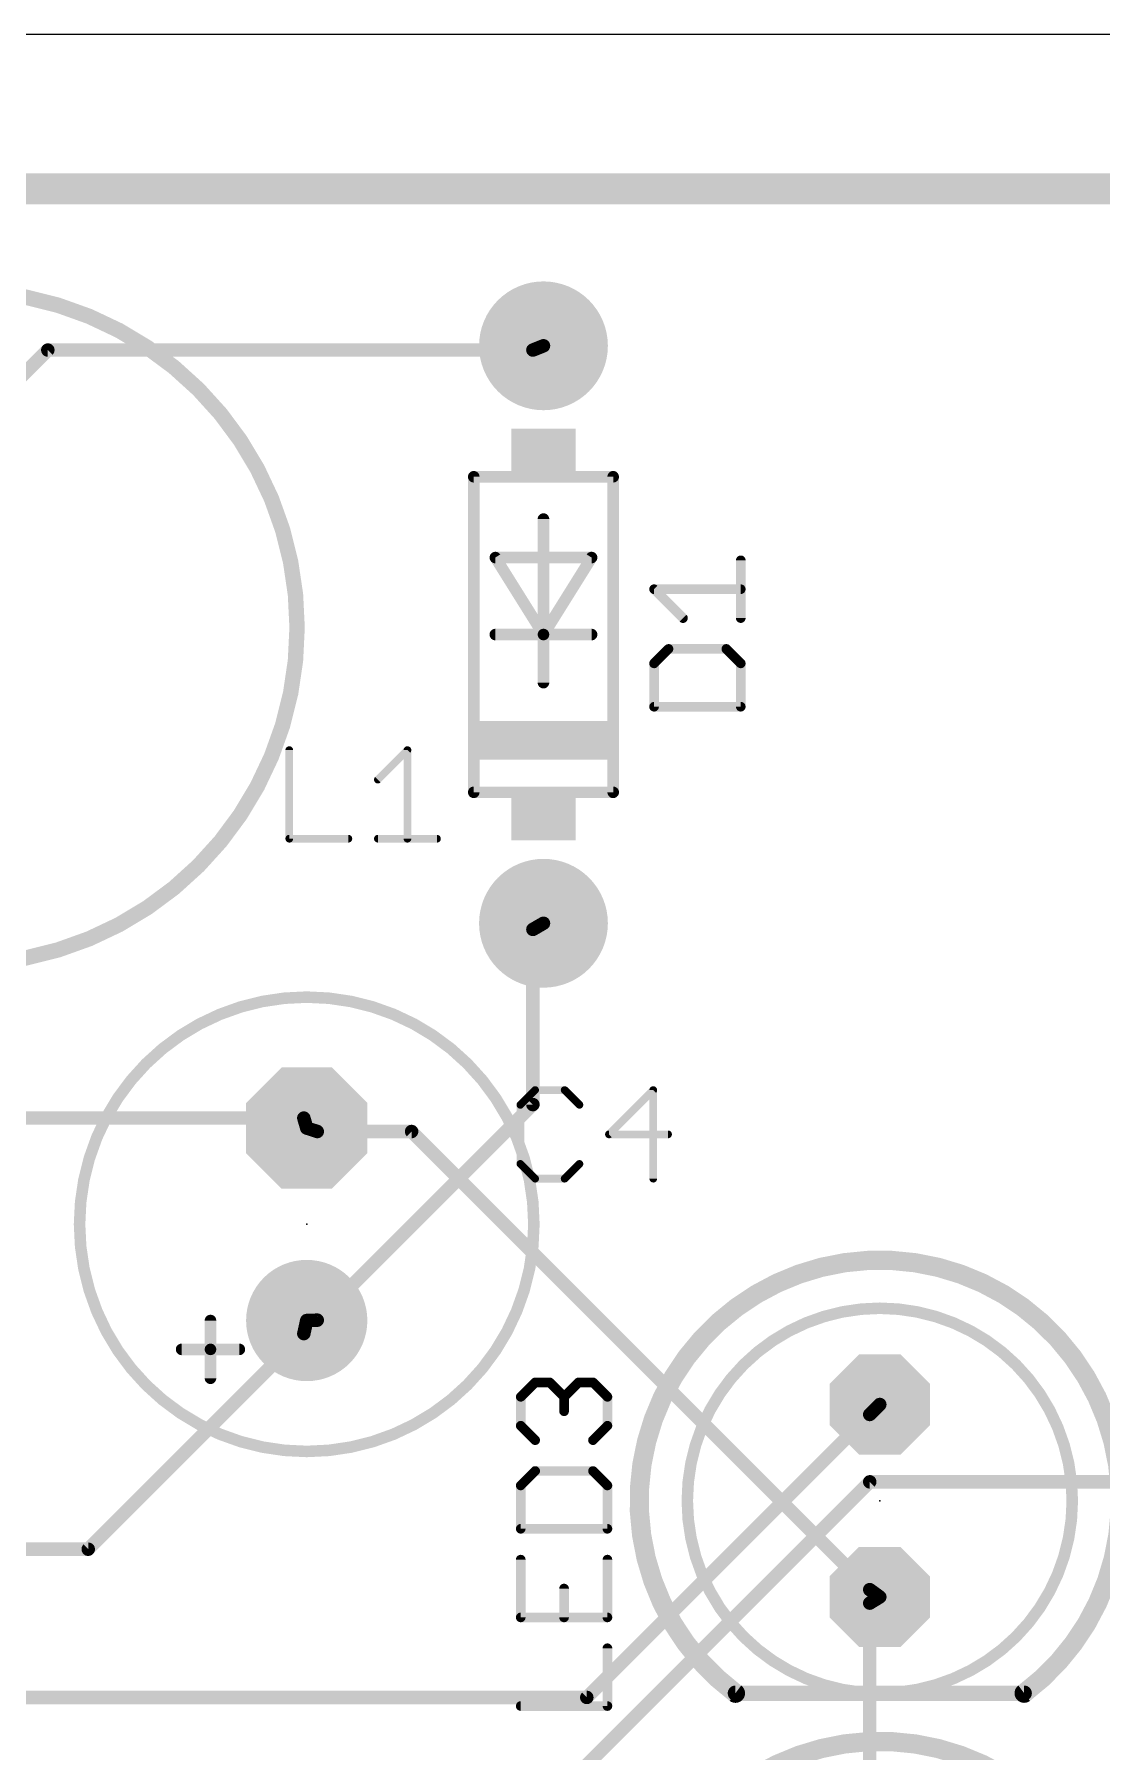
# Model space of a CAD drawing. Extents: x 0 to 100, y 0 to 50.
# Drawn here: x 69.52 to 83.6, y 27.38 to 50.04 of the extents above; entities that cross this region are included whole.
import ezdxf

# ---------------------------------------------------------------- set-up
doc = ezdxf.new("R2010")
doc.units = 0
for name, color, linetype in [('1', 14, 'CONTINUOUS'), ('16', 174, 'CONTINUOUS'), ('17', 94, 'CONTINUOUS'), ('20', 178, 'CONTINUOUS'), ('21', 251, 'CONTINUOUS'), ('23', 178, 'CONTINUOUS'), ('25', 251, 'CONTINUOUS')]:
    doc.layers.add(name, color=color, linetype=linetype)

# ---------------------------------------------------------------- blocks, each defined once
blk = doc.blocks.new('ROUNDP')
at = {"const_width": 0.5}
blk.add_lwpolyline([(0, -0.25, 1), (0, 0.25, 1), (0, -0.25)], format="xyb", dxfattribs=at)
blk = doc.blocks.new('OCTAGONP')
at = {"const_width": 0.5}
blk.add_lwpolyline([(-0.25, -0.1036), (-0.25, 0.1036), (-0.1036, 0.25), (0.1036, 0.25), (0.25, 0.1036), (0.25, -0.1036), (0.1036, -0.25), (-0.1036, -0.25), (-0.25, -0.1036), (-0.25, 0.1036)], dxfattribs=at)
blk = doc.blocks.new('RECT')
blk.add_solid([(-0.5, -0.5), (0.5, -0.5), (-0.5, 0.5), (0.5, 0.5)])

msp = doc.modelspace()

# ---------------------------------------------------------------- linework, layer by layer
at = {"layer": '1', "const_width": 0.1778}
for points in [[(76.0984, 45.8724), (76.238, 45.928)], [(68.6308, 44.8056), (69.6976, 45.8724)], [(69.6976, 45.8724), (76.0984, 45.8724)], [(76.0984, 38.227), (76.238, 38.308)], [(76.0984, 35.9156), (76.0984, 38.227)], [(73.0758, 35.7378), (66.1416, 35.7378)], [(73.0758, 35.7378), (73.114, 35.606)], [(73.2536, 33.0708), (76.0984, 35.9156)], [(73.0758, 32.893), (73.114, 33.066)], [(73.2536, 33.0708), (73.114, 33.066)], [(73.0758, 32.893), (70.231, 30.0482)], [(80.5434, 31.8262), (80.676, 31.958)], [(80.5434, 31.8262), (76.8096, 28.0924)], [(80.5434, 30.9372), (71.12, 21.5138)], [(96.1898, 30.9372), (80.5434, 30.9372)], [(70.231, 30.0482), (63.6524, 30.0482)], [(80.5434, 29.337), (80.676, 29.418)], [(80.5434, 27.2034), (80.5434, 29.337)], [(76.8096, 28.0924), (64.897, 28.0924)]]:
    msp.add_lwpolyline(points, dxfattribs=at)
at = {"layer": '1', "const_width": 0.0889}
for points in [[(76.2544, 45.8867, 1), (76.2216, 45.9693)], [(69.6976, 45.9168, 1), (69.6976, 45.828)], [(69.729, 45.841, 1), (69.6662, 45.9038)], [(76.082, 45.9137, 1), (76.1148, 45.8311)], [(76.0984, 45.828, 1), (76.0984, 45.9168)], [(76.0761, 38.2654, 1), (76.1207, 38.1886)], [(76.1428, 38.227, 1), (76.054, 38.227)], [(76.2603, 38.2696, 1), (76.2157, 38.3464)], [(73.1185, 35.7502, 1), (73.0331, 35.7254)], [(73.0758, 35.6934, 1), (73.0758, 35.7822)], [(76.054, 35.9156, 1), (76.1428, 35.9156)], [(76.1298, 35.8842, 1), (76.067, 35.947)], [(73.0713, 35.5936, 1), (73.1567, 35.6184)], [(73.1125, 33.1104, 1), (73.1155, 33.0216)], [(73.1574, 33.0564, 1), (73.0706, 33.0756)], [(73.2222, 33.1022, 1), (73.285, 33.0394)], [(73.2551, 33.0264, 1), (73.2521, 33.1152)], [(73.0324, 32.9026, 1), (73.1192, 32.8834)], [(73.1072, 32.8616, 1), (73.0444, 32.9244)], [(80.7073, 31.9265, 1), (80.6447, 31.9895)], [(80.5121, 31.8577, 1), (80.5747, 31.7947)], [(80.5748, 31.7948, 1), (80.512, 31.8576)], [(80.5434, 30.9817, 1), (80.5434, 30.8927)], [(80.5748, 30.9058, 1), (80.512, 30.9686)], [(70.1996, 30.0796, 1), (70.2624, 30.0168)], [(70.231, 30.0038, 1), (70.231, 30.0927)], [(80.6992, 29.3801, 1), (80.6528, 29.4559)], [(80.5879, 29.337, 1), (80.499, 29.337)], [(80.5202, 29.3749, 1), (80.5666, 29.2991)], [(76.7782, 28.1238, 1), (76.841, 28.061)], [(76.8096, 28.048, 1), (76.8096, 28.1369)]]:
    msp.add_lwpolyline(points, format="xyb", dxfattribs=at)
at = {"layer": '16'}
for points, const_width in [([(2, 48), (98, 48)], 0.4064), ([(73.2536, 35.56), (73.114, 35.606)], 0.1778), ([(74.4982, 35.56), (73.2536, 35.56)], 0.1778), ([(80.5434, 29.5148), (74.4982, 35.56)], 0.1778), ([(80.5434, 29.5148), (80.676, 29.418)], 0.1778)]:
    msp.add_lwpolyline(points, dxfattribs=dict(at, const_width=const_width))
at = {"layer": '16', "const_width": 0.0889}
for points in [[(73.1279, 35.6482, 1), (73.1001, 35.5638)], [(73.2536, 35.6044, 1), (73.2536, 35.5156)], [(73.2397, 35.5178, 1), (73.2675, 35.6022)], [(74.5296, 35.5914, 1), (74.4668, 35.5286)], [(74.4982, 35.5156, 1), (74.4982, 35.6044)], [(80.5696, 29.5507, 1), (80.5172, 29.4789)], [(80.512, 29.4834, 1), (80.5748, 29.5462)], [(80.6498, 29.3821, 1), (80.7022, 29.4539)]]:
    msp.add_lwpolyline(points, format="xyb", dxfattribs=at)
at = {"layer": '20'}
msp.add_line((100.046, 50.038), (0.046, 50.038), dxfattribs=at)
at = {"layer": '21'}
for points, const_width in [([(68.542, 37.765, 1), (68.542, 46.655, 1), (68.542, 37.765)], 0.2032), ([(75.318, 44.2381, 1), (75.318, 44.1619)], 0.0762), ([(75.3561, 44.2, 1), (75.2799, 44.2)], 0.0762), ([(77.1961, 44.2, 1), (77.1199, 44.2)], 0.0762), ([(77.158, 44.1619, 1), (77.158, 44.2381)], 0.0762), ([(76.2761, 43.642, 1), (76.1999, 43.642)], 0.0762), ([(75.603, 43.1721, 1), (75.603, 43.0959)], 0.0762), ([(75.6353, 43.1542, 1), (75.5707, 43.1138)], 0.0762), ([(76.9053, 43.1138, 1), (76.8407, 43.1542)], 0.0762), ([(76.873, 43.0959, 1), (76.873, 43.1721)], 0.0762), ([(75.603, 42.1561, 1), (75.603, 42.0799)], 0.0762), ([(76.2761, 42.118, 1), (76.1999, 42.118)], 0.0762), ([(76.238, 42.1561, 1), (76.238, 42.0799)], 0.0762), ([(76.2057, 42.1382, 1), (76.2703, 42.0978)], 0.0762), ([(76.1999, 42.118, 1), (76.2761, 42.118)], 0.0762), ([(76.2057, 42.0978, 1), (76.2703, 42.1382)], 0.0762), ([(76.238, 42.0799, 1), (76.238, 42.1561)], 0.0762), ([(76.873, 42.0799, 1), (76.873, 42.1561)], 0.0762), ([(76.1999, 41.483, 1), (76.2761, 41.483)], 0.0762), ([(75.318, 40.0741, 1), (75.318, 39.9979)], 0.0762), ([(77.158, 39.9979, 1), (77.158, 40.0741)], 0.0762), ([(75.2799, 40.036, 1), (75.3561, 40.036)], 0.0762), ([(77.1199, 40.036, 1), (77.1961, 40.036)], 0.0762), ([(73.114, 31.3384, 1), (73.114, 37.3336, 1), (73.114, 31.3384)], 0.1524), ([(82.581, 28.148, 3), (78.771, 28.148)], 0.254), ([(71.8821, 33.066, 1), (71.8059, 33.066)], 0.0762), ([(80.676, 28.148, 1), (80.676, 33.228, 1), (80.676, 28.148)], 0.1524), ([(71.463, 32.7231, 1), (71.463, 32.6469)], 0.0762), ([(71.8821, 32.685, 1), (71.8059, 32.685)], 0.0762), ([(71.844, 32.7231, 1), (71.844, 32.6469)], 0.0762), ([(71.8059, 32.685, 1), (71.8821, 32.685)], 0.0762), ([(71.844, 32.6469, 1), (71.844, 32.7231)], 0.0762), ([(72.225, 32.6469, 1), (72.225, 32.7231)], 0.0762), ([(71.8059, 32.304, 1), (71.8821, 32.304)], 0.0762), ([(78.7329, 28.0972, 1), (78.8091, 28.1988)], 0.127), ([(78.771, 28.1988, 1), (78.771, 28.0972)], 0.1016), ([(82.5429, 28.1988, 1), (82.6191, 28.0972)], 0.127), ([(82.581, 28.0972, 1), (82.581, 28.1988)], 0.1016), ([(82.581, 21.798, 3), (78.771, 21.798)], 0.254)]:
    msp.add_lwpolyline(points, format="xyb", dxfattribs=dict(at, const_width=const_width))
for points, const_width in [([(77.158, 44.2), (75.318, 44.2)], 0.1524), ([(75.318, 40.036), (75.318, 44.2)], 0.1524), ([(77.158, 44.2), (77.158, 40.036)], 0.1524), ([(76.238, 42.118), (76.238, 43.642)], 0.1524), ([(75.603, 43.134), (76.873, 43.134)], 0.1524), ([(76.238, 42.118), (75.603, 43.134)], 0.1524), ([(76.873, 43.134), (76.238, 42.118)], 0.1524), ([(75.603, 42.118), (76.238, 42.118)], 0.1524), ([(76.238, 41.483), (76.238, 42.118)], 0.1524), ([(76.238, 42.118), (76.873, 42.118)], 0.1524), ([(75.318, 40.036), (77.158, 40.036)], 0.1524), ([(71.844, 32.685), (71.844, 33.066)], 0.1524), ([(71.844, 32.685), (71.463, 32.685)], 0.1524), ([(71.844, 32.304), (71.844, 32.685)], 0.1524), ([(72.225, 32.685), (71.844, 32.685)], 0.1524), ([(78.771, 28.148), (82.581, 28.148)], 0.2032)]:
    msp.add_lwpolyline(points, dxfattribs=dict(at, const_width=const_width))
at = {"layer": '23'}
for p in [(76.238, 42.118), (73.114, 34.336), (80.676, 30.688)]:
    msp.add_point(p, dxfattribs=at)
at = {"layer": '25'}
for points, const_width in [([(78.8415, 42.3349), (78.8415, 43.0975)], 0.127), ([(78.0789, 42.3349), (77.6975, 42.7162)], 0.127), ([(77.6975, 42.7162), (78.8415, 42.7162)], 0.127), ([(77.8882, 41.9282), (77.6975, 41.7375)], 0.127), ([(78.6508, 41.9282), (77.8882, 41.9282)], 0.127), ([(78.8415, 41.7375), (78.6508, 41.9282)], 0.127), ([(77.6975, 41.7375), (77.6975, 41.1655)], 0.127), ([(78.8415, 41.1655), (78.8415, 41.7375)], 0.127), ([(77.6975, 41.1655), (78.8415, 41.1655)], 0.127), ([(72.8838, 40.5932), (72.8838, 39.4238)], 0.1016), ([(74.0532, 40.2034), (74.443, 40.5932)], 0.1016), ([(74.443, 40.5932), (74.443, 39.4238)], 0.1016), ([(72.8838, 39.4238), (73.6634, 39.4238)], 0.1016), ([(74.0532, 39.4238), (74.8328, 39.4238)], 0.1016), ([(76.1279, 36.1072), (75.933, 35.9123)], 0.1016), ([(76.5177, 36.1072), (76.1279, 36.1072)], 0.1016), ([(76.7126, 35.9123), (76.5177, 36.1072)], 0.1016), ([(77.6871, 36.1072), (77.1024, 35.5225)], 0.1016), ([(77.6871, 34.9378), (77.6871, 36.1072)], 0.1016), ([(75.933, 35.9123), (75.933, 35.1327)], 0.1016), ([(77.1024, 35.5225), (77.882, 35.5225)], 0.1016), ([(75.933, 35.1327), (76.1279, 34.9378)], 0.1016), ([(76.5177, 34.9378), (76.7126, 35.1327)], 0.1016), ([(76.1279, 34.9378), (76.5177, 34.9378)], 0.1016), ([(75.9379, 32.0591), (76.1286, 32.2497)], 0.127), ([(76.1286, 32.2497), (76.3192, 32.2497)], 0.127), ([(76.3192, 32.2497), (76.5099, 32.0591)], 0.127), ([(76.5099, 32.0591), (76.7006, 32.2497)], 0.127), ([(76.7006, 32.2497), (76.8912, 32.2497)], 0.127), ([(76.8912, 32.2497), (77.0819, 32.0591)], 0.127), ([(75.9379, 31.6778), (75.9379, 32.0591)], 0.127), ([(76.5099, 32.0591), (76.5099, 31.8684)], 0.127), ([(77.0819, 32.0591), (77.0819, 31.6778)], 0.127), ([(76.1286, 31.4871), (75.9379, 31.6778)], 0.127), ([(77.0819, 31.6778), (76.8912, 31.4871)], 0.127), ([(76.1286, 31.0803), (75.9379, 30.8897)], 0.127), ([(76.8912, 31.0803), (76.1286, 31.0803)], 0.127), ([(77.0819, 30.8897), (76.8912, 31.0803)], 0.127), ([(75.9379, 30.8897), (75.9379, 30.3177)], 0.127), ([(77.0819, 30.3177), (77.0819, 30.8897)], 0.127), ([(75.9379, 30.3177), (77.0819, 30.3177)], 0.127), ([(75.9379, 29.9109), (75.9379, 29.1483)], 0.127), ([(77.0819, 29.1483), (77.0819, 29.9109)], 0.127), ([(76.5099, 29.1483), (76.5099, 29.5296)], 0.127), ([(75.9379, 29.1483), (77.0819, 29.1483)], 0.127), ([(77.0819, 27.9789), (77.0819, 28.7416)], 0.127), ([(75.9379, 27.9789), (77.0819, 27.9789)], 0.127)]:
    msp.add_lwpolyline(points, dxfattribs=dict(at, const_width=const_width))
for points, const_width in [([(78.8733, 43.0975, 1), (78.8098, 43.0975)], 0.0635), ([(77.6975, 42.748, 1), (77.6975, 42.6845)], 0.0635), ([(77.72, 42.7387, 1), (77.6751, 42.6938)], 0.0635), ([(78.8415, 42.6845, 1), (78.8415, 42.748)], 0.0635), ([(78.0564, 42.3124, 1), (78.1013, 42.3573)], 0.0635), ([(78.8098, 42.3349, 1), (78.8733, 42.3349)], 0.0635), ([(77.8882, 41.9599, 1), (77.8882, 41.8964)], 0.0635), ([(77.9106, 41.9057, 1), (77.8657, 41.9506)], 0.0635), ([(78.6733, 41.9506, 1), (78.6284, 41.9057)], 0.0635), ([(78.6508, 41.8964, 1), (78.6508, 41.9599)], 0.0635), ([(77.7293, 41.7375, 1), (77.6658, 41.7375)], 0.0635), ([(77.6751, 41.7599, 1), (77.72, 41.715)], 0.0635), ([(78.8733, 41.7375, 1), (78.8098, 41.7375)], 0.0635), ([(78.819, 41.715, 1), (78.864, 41.7599)], 0.0635), ([(77.6975, 41.1973, 1), (77.6975, 41.1337)], 0.0635), ([(77.6658, 41.1655, 1), (77.7293, 41.1655)], 0.0635), ([(78.8098, 41.1655, 1), (78.8733, 41.1655)], 0.0635), ([(78.8415, 41.1337, 1), (78.8415, 41.1973)], 0.0635), ([(72.9092, 40.5932, 1), (72.8584, 40.5932)], 0.0508), ([(74.4684, 40.5932, 1), (74.4176, 40.5932)], 0.0508), ([(74.461, 40.5752, 1), (74.425, 40.6112)], 0.0508), ([(74.0352, 40.2214, 1), (74.0712, 40.1854)], 0.0508), ([(72.8838, 39.4492, 1), (72.8838, 39.3984)], 0.0508), ([(72.8584, 39.4238, 1), (72.9092, 39.4238)], 0.0508), ([(73.6634, 39.3984, 1), (73.6634, 39.4492)], 0.0508), ([(74.0532, 39.4492, 1), (74.0532, 39.3984)], 0.0508), ([(74.4176, 39.4238, 1), (74.4684, 39.4238)], 0.0508), ([(74.8328, 39.3984, 1), (74.8328, 39.4492)], 0.0508), ([(76.1279, 36.1326, 1), (76.1279, 36.0818)], 0.0508), ([(76.1459, 36.0892, 1), (76.1099, 36.1252)], 0.0508), ([(76.5357, 36.1252, 1), (76.4997, 36.0892)], 0.0508), ([(76.5177, 36.0818, 1), (76.5177, 36.1326)], 0.0508), ([(77.7125, 36.1072, 1), (77.6617, 36.1072)], 0.0508), ([(77.7051, 36.0892, 1), (77.6691, 36.1252)], 0.0508), ([(75.915, 35.9303, 1), (75.951, 35.8943)], 0.0508), ([(75.9584, 35.9123, 1), (75.9076, 35.9123)], 0.0508), ([(76.6946, 35.8943, 1), (76.7306, 35.9303)], 0.0508), ([(77.0844, 35.5405, 1), (77.1204, 35.5045)], 0.0508), ([(77.1024, 35.5479, 1), (77.1024, 35.4971)], 0.0508), ([(77.882, 35.4971, 1), (77.882, 35.5479)], 0.0508), ([(75.951, 35.1507, 1), (75.915, 35.1147)], 0.0508), ([(75.9076, 35.1327, 1), (75.9584, 35.1327)], 0.0508), ([(76.7306, 35.1147, 1), (76.6946, 35.1507)], 0.0508), ([(76.1279, 34.9632, 1), (76.1279, 34.9124)], 0.0508), ([(76.1099, 34.9198, 1), (76.1459, 34.9558)], 0.0508), ([(76.4997, 34.9558, 1), (76.5357, 34.9198)], 0.0508), ([(76.5177, 34.9124, 1), (76.5177, 34.9632)], 0.0508), ([(77.6617, 34.9378, 1), (77.7125, 34.9378)], 0.0508), ([(76.1286, 32.2815, 1), (76.1286, 32.218)], 0.0635), ([(76.151, 32.2273, 1), (76.1061, 32.2722)], 0.0635), ([(76.3417, 32.2722, 1), (76.2968, 32.2273)], 0.0635), ([(76.3192, 32.218, 1), (76.3192, 32.2815)], 0.0635), ([(76.7006, 32.2815, 1), (76.7006, 32.218)], 0.0635), ([(76.723, 32.2273, 1), (76.6781, 32.2722)], 0.0635), ([(76.9137, 32.2722, 1), (76.8688, 32.2273)], 0.0635), ([(76.8912, 32.218, 1), (76.8912, 32.2815)], 0.0635), ([(75.9697, 32.0591, 1), (75.9062, 32.0591)], 0.0635), ([(75.9155, 32.0815, 1), (75.9604, 32.0366)], 0.0635), ([(76.5417, 32.0591, 1), (76.4782, 32.0591)], 0.0635), ([(76.4875, 32.0815, 1), (76.5324, 32.0366)], 0.0635), ([(76.4875, 32.0366, 1), (76.5324, 32.0815)], 0.0635), ([(77.1137, 32.0591, 1), (77.0502, 32.0591)], 0.0635), ([(77.0594, 32.0366, 1), (77.1044, 32.0815)], 0.0635), ([(75.9604, 31.7002, 1), (75.9155, 31.6553)], 0.0635), ([(76.4782, 31.8684, 1), (76.5417, 31.8684)], 0.0635), ([(77.1044, 31.6553, 1), (77.0594, 31.7002)], 0.0635), ([(75.9062, 31.6778, 1), (75.9697, 31.6778)], 0.0635), ([(76.1061, 31.4646, 1), (76.151, 31.5095)], 0.0635), ([(76.8688, 31.5095, 1), (76.9137, 31.4646)], 0.0635), ([(77.0502, 31.6778, 1), (77.1137, 31.6778)], 0.0635), ([(76.1286, 31.1121, 1), (76.1286, 31.0486)], 0.0635), ([(76.151, 31.0579, 1), (76.1061, 31.1028)], 0.0635), ([(76.9137, 31.1028, 1), (76.8688, 31.0579)], 0.0635), ([(76.8912, 31.0486, 1), (76.8912, 31.1121)], 0.0635), ([(75.9697, 30.8897, 1), (75.9062, 30.8897)], 0.0635), ([(75.9155, 30.9121, 1), (75.9604, 30.8672)], 0.0635), ([(77.1137, 30.8897, 1), (77.0502, 30.8897)], 0.0635), ([(77.0594, 30.8672, 1), (77.1044, 30.9121)], 0.0635), ([(75.9379, 30.3494, 1), (75.9379, 30.2859)], 0.0635), ([(77.0819, 30.2859, 1), (77.0819, 30.3494)], 0.0635), ([(75.9062, 30.3177, 1), (75.9697, 30.3177)], 0.0635), ([(77.0502, 30.3177, 1), (77.1137, 30.3177)], 0.0635), ([(75.9697, 29.9109, 1), (75.9062, 29.9109)], 0.0635), ([(77.1137, 29.9109, 1), (77.0502, 29.9109)], 0.0635), ([(76.5417, 29.5296, 1), (76.4782, 29.5296)], 0.0635), ([(75.9379, 29.1801, 1), (75.9379, 29.1166)], 0.0635), ([(75.9062, 29.1483, 1), (75.9697, 29.1483)], 0.0635), ([(76.4782, 29.1483, 1), (76.5417, 29.1483)], 0.0635), ([(77.0502, 29.1483, 1), (77.1137, 29.1483)], 0.0635), ([(77.0819, 29.1166, 1), (77.0819, 29.1801)], 0.0635), ([(77.1137, 28.7416, 1), (77.0502, 28.7416)], 0.0635), ([(75.9379, 28.0107, 1), (75.9379, 27.9472)], 0.0635), ([(77.0502, 27.9789, 1), (77.1137, 27.9789)], 0.0635), ([(77.0819, 27.9472, 1), (77.0819, 28.0107)], 0.0635)]:
    msp.add_lwpolyline(points, format="xyb", dxfattribs=dict(at, const_width=const_width))

# ---------------------------------------------------------------- block references
at = {"layer": '17'}
for name, p, xscale, yscale, rotation in [('ROUNDP', (76.238, 45.928), 1.7, 1.7, 90), ('ROUNDP', (76.238, 45.928), 1.7, 1.7, 90), ('ROUNDP', (76.238, 38.308), 1.7, 1.7, 90), ('ROUNDP', (76.238, 38.308), 1.7, 1.7, 90), ('OCTAGONP', (73.114, 35.606), 1.6002, 1.6002, 90), ('OCTAGONP', (73.114, 35.606), 1.6002, 1.6002, 90), ('ROUNDP', (73.114, 33.066), 1.6002, 1.6002, 90), ('ROUNDP', (73.114, 33.066), 1.6002, 1.6002, 90), ('OCTAGONP', (80.676, 31.958), 1.3208, 1.3208, 270), ('OCTAGONP', (80.676, 31.958), 1.3208, 1.3208, 270), ('OCTAGONP', (80.676, 29.418), 1.3208, 1.3208, 270), ('OCTAGONP', (80.676, 29.418), 1.3208, 1.3208, 270)]:
    msp.add_blockref(name, p, dxfattribs=dict(at, xscale=xscale, yscale=yscale, rotation=rotation))
at = {"layer": '21', "rotation": 90}
for p, xscale, yscale in [((76.238, 44.5175), 0.635, 0.85), ((76.253, 40.721), 0.508, 1.87), ((76.238, 39.7185), 0.635, 0.85)]:
    msp.add_blockref('RECT', p, dxfattribs=dict(at, xscale=xscale, yscale=yscale))

doc.saveas('drawing.dxf')
